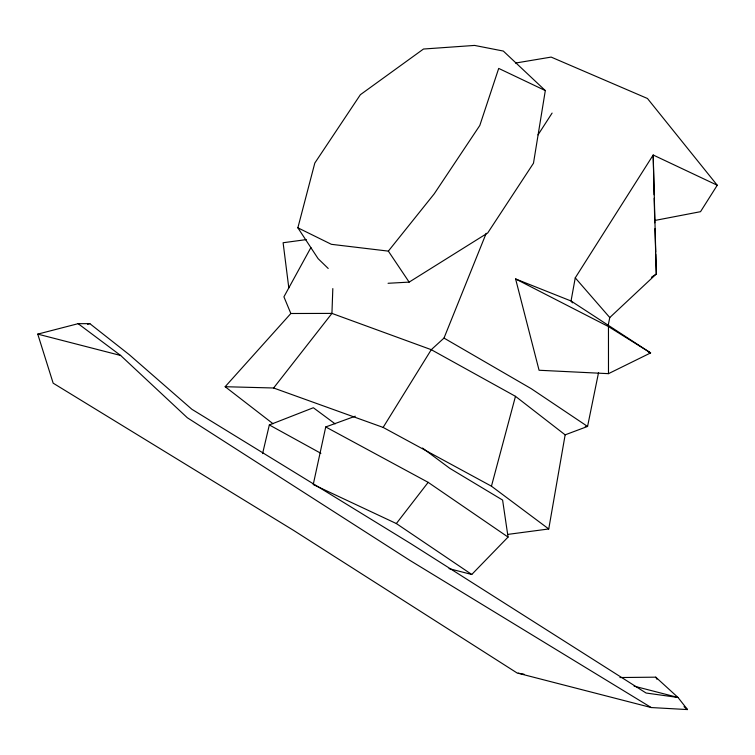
<?xml version="1.0" encoding="UTF-8"?>
<svg xmlns="http://www.w3.org/2000/svg" width="755" height="755" viewBox="0 0 755 755"><rect width="100%" height="100%" fill="white"/><g stroke="black" fill="none" stroke-linecap="round" stroke-linejoin="round"><path stroke-width="1.13" d="M332.823 288.58L331.936 313.4L273.612 387.995L225.15 386.711L290.845 313.504L331.936 313.4L431.275 349.688L515.476 396.328L565.146 434.842L587.569 426.443L598.555 372.564M328.208 268.459L318.11 258.654L297.866 227.812L314.816 163.042L360.371 94.705L423.48 49.028L474.574 45.423L503.321 51.057L545.308 90.581L533.483 163.222L487.711 232.974L409.144 282.115L388.061 283.285M508.304 534.332L548.743 528.972L565.146 434.842M654.783 222.819L654.708 220.488L700.527 211.683L717.25 185.239L653.188 155.001L575.253 277.859L571.035 300.99L572.479 302.84M608.143 325.565L609.776 317.544L656.312 273.98L653.188 155.001L654.113 194.762M355.275 416.203L325.735 426.952L313.231 484.55L396.347 523.555L471.762 574.48L508.058 537.079L502.603 500.065L449.81 468.345L422.517 448.045M262.58 453.613L269.337 424.942L313.353 407.738L335.144 423.876M548.743 528.972L491.448 486.192L515.476 396.328M273.612 387.995L383.125 427.415L431.275 349.688L443.997 338.08L486.201 233.295M310.918 247.546L283.918 296.828L290.845 313.504M538.022 134.881L552.094 113.08M396.347 523.555L428.17 482.351L508.058 537.079M297.866 227.812L331.388 244.318L388.353 251.122L434.238 193.818L479.802 125.481L498.706 68.412L545.308 90.581M651.48 277.245L656.312 273.98L655.717 254.209M608.483 373.659L650.621 352.915L571.035 300.99L515.599 278.944L539.07 370.252L608.483 373.659L608.464 326.575L515.599 278.944M87.589 324.329L89.845 323.65L129.209 354.633L191.893 409.295L410.89 543.704L646.082 693.024L678.009 697.469L687.503 709.577L651.235 707.548L517.09 672.979L293.412 530.284L53.161 383.172L37.75 334.116L78.133 323.678L89.845 323.65M515.505 63.061L551.141 57.087L647.46 98.49L717.25 185.239M306.303 239.599L283.106 242.742L288.816 287.919M619.921 677.537L655.765 677.169L678.009 697.469L634.087 686.144M585.257 426.424L587.569 426.443L531.171 388.636L443.997 338.08M518.241 673.177L523.998 674.187M37.75 334.116L120.658 355.482L187.315 417.741L409.616 560.219L651.235 707.548M449.065 568.628L471.762 574.48M648.432 352.16L650.621 352.915L608.464 326.575M383.125 427.415L491.448 486.192M325.735 426.952L428.17 482.351M269.337 424.942L320.894 453.33M78.133 323.678L120.658 355.482M225.15 386.711L273.046 423.744M684.002 706.671L687.503 709.577M575.253 277.859L609.776 317.544M388.353 251.122L409.144 282.115M655.765 677.169L656.916 679.226M654.953 228.633L655.651 251.887M654.198 198.272L654.708 220.488"/></g></svg>
